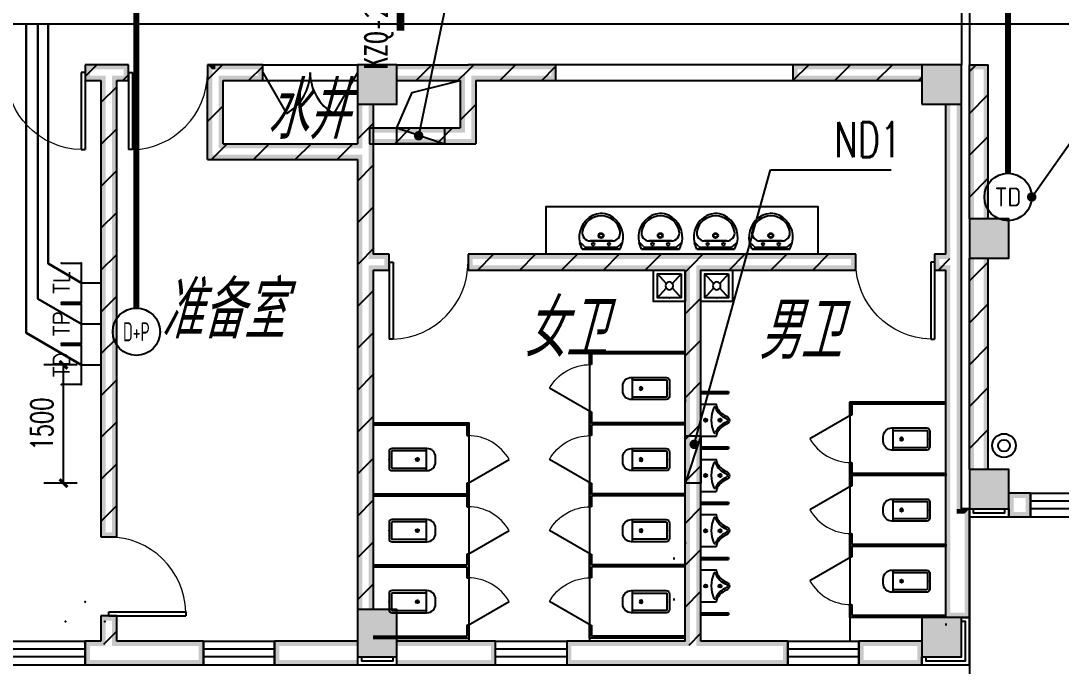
# Model space of a CAD drawing. Extents: x 1241380 to 1952554, y 1012187 to 1766051.
# Drawn here: x 1614601 to 1627778, y 1278705 to 1286877 of the extents above; entities that cross this region are included whole.
import ezdxf
from ezdxf.enums import TextEntityAlignment as Align

# ---------------------------------------------------------------- set-up
doc = ezdxf.new("R2010")
doc.units = 0
for name, color, linetype in [('1-建筑底图', 8, 'Continuous'), ('DIM-通讯', 3, 'Continuous'), ('EQUIP-插座', 3, 'Continuous'), ('EQUIP-照明', 3, 'Continuous'), ('EQUIP-通讯', 3, 'Continuous'), ('PUB_HATCH', 8, 'Continuous'), ('TEL_DIM', 3, 'Continuous'), ('WIRE-综合布线', 5, 'Continuous'), ('光纤点位', 3, 'Continuous'), ('内网桥架', 1, 'Continuous'), ('抗震支吊架', 2, 'Continuous'), ('排水', 153, 'Continuous'), ('红机电话', 3, 'Continuous'), ('蓝机电话', 3, 'Continuous')]:
    doc.layers.add(name, color=color, linetype=linetype)
doc.layers.add('内网线路', color=1, linetype='Continuous', lineweight=30)
doc.layers.get('EQUIP-插座').off()
doc.styles.add('_TCH_DIM', font='SIMPLEX', dxfattribs={"bigfont": 'GBCBIG'})
doc.styles.add('_TEL_ATTDEF', font='GBENOR', dxfattribs={"width": 0.8, "height": 3, "bigfont": 'GBCBIG'})
doc.styles.add('_TEL_DIM', font='SIMPLEX', dxfattribs={"width": 0.8, "height": 3.5, "bigfont": 'HZTXT'})
doc.styles.add('A_DIM_T3', font='SIMPLEX', dxfattribs={"width": 0.7, "bigfont": 'HZ'})
doc.styles.add('kzcad', font='', dxfattribs={"width": 0.8})
doc.styles.get("Standard").update_dxf_attribs({"font": 'gbeitc.shx', "bigfont": 'gbcbig.shx'})
doc.styles.get('kzcad').set_extended_font_data('SimSun')
doc.linetypes.add('JIEDI', pattern='A,1.25,-0.25,0.25,-0.25,0.625,["/",Standard,S=0.6,R=0,X=0,Y=-0.3],0.625,-0.25,0.25,-0.25', length=4)
doc.dimstyles.new('_TCH_ARCH&&100', dxfattribs={"dimtxt": 280, "dimasz": 100, "dimexe": 250, "dimexo": 300, "dimgap": 135, "dimtad": 1, "dimdec": 0, "dimzin": 0, "dimdsep": 46, "dimtxsty": 'A_DIM_T3', "dimblk": 'ARCHTICK', "dimcen": 0.09, "dimclrt": 7, "dimazin": 2, "dimtfac": 1, "dimtdec": 0, "dimtix": 1, "dimtmove": 2, "dimatfit": 3, "dimfxl": 100, "dimtolj": 1, "dimtzin": 0, "dimarcsym": 0})
pattern_1 = [(45, (-636285.87, -718395.4), (-265.16515, 265.16515), [])]

# ---------------------------------------------------------------- blocks, each defined once
blk = doc.blocks.new('$lvtry$00000202')
at = {"color": 0}
for p, q in [((-110, -40, 0), (-110, -470, 0)), ((100, -30, 0), (-100, -30, 0)), ((110, -470, 0), (110, -40, 0)), ((140, -470, 0), (-140, -470, 0))]:
    blk.add_line(p, q, dxfattribs=at)
at = {"color": 0, "elevation": 0}
blk.add_lwpolyline([(140, -40, 0.414214), (100, 0), (-100, 0, 0.414214), (-140, -40), (-140, -480, 0.414214), (-30, -590), (30, -590, 0.414214), (140, -480)], format="xyb", close=True, dxfattribs=at)
at = {"color": 0}
blk.add_circle((0, -359, 0), 20, dxfattribs=at)
for centre, start, end in [((-100, -40, 0), 90, 180), ((100, -40, 0), 0, 90)]:
    blk.add_arc(centre, 10, start, end, dxfattribs=at)
for p in [(0, 0, 0), (0, -359, 0)]:
    blk.add_point(p, dxfattribs=at)
blk = doc.blocks.new('$TCHSYS$APDOOR2D')
blk.add_line((0.5, 0), (0, 0.866))
at = {"lineweight": 13}
blk.add_arc((0.5, 0), 1, 120, 180, dxfattribs=at)
blk = doc.blocks.new('$lvtry$00000191')
for p, q in [((-150, -150), (-39, -269)), ((39, -269), (150, -150)), ((-150, -450), (-39, -331)), ((39, -331), (150, -450))]:
    blk.add_line(p, q)
for points in [[(200, -500), (200, -100), (-200, -100), (-200, -500)], [(150, -450), (150, -150), (-150, -150), (-150, -450)]]:
    blk.add_lwpolyline(points, close=True)
blk.add_circle((0, -300), 50)
blk.add_point((0, -150))
blk = doc.blocks.new('_E6')
for p, q in [((240, 0), (-240, 0)), ((-237, 0), (239, 0)), ((240, 0), (270, -79)), ((-213, -36), (-271, -91)), ((-240, 0), (-270, -79)), ((-179, -23), (181, -23)), ((141, -105), (-141, -105)), ((-141, -105), (141, -105)), ((217, -37), (274, -95))]:
    blk.add_line(p, q)
for centre, radius in [((-99, -65), 16.3), ((101, -65), 16.3), ((2, -172), 31.6), ((2, -172), 23)]:
    blk.add_circle(centre, radius)
for centre, radius, start, end in [((28, -152), 307, 166.1751, 244.7296), ((-141, -205), 100, 90, 190.5602), ((-179, -73), 50, 90, 133.181), ((-28, -152), 307, 297.0639, 13.8249), ((141, -205), 100, 349.4398, 90), ((181, -73), 50, 44.5607, 90), ((0, -179), 243, 190.5602, 349.4398), ((0, -201), 250, 245.8071, 296.4628), ((28, -152), 307, 266.589, 266.5936)]:
    blk.add_arc(centre, radius, start, end)
at = {"width": 0.8, "flags": 9}
for tag in ['XSIZE', 'YSIZE']:
    blk.add_attdef(tag, (0, 0), '', height=0.5, dxfattribs=at)
blk = doc.blocks.new('np')
at = {"layer": '排水'}
for radius in [150, 75]:
    blk.add_circle((345955, 781714), radius, dxfattribs=at)
blk = doc.blocks.new('nd1')
blk.add_lwpolyline([(0, 200), (600, 200), (600, 0), (0, 0)], close=True)
blk.add_lwpolyline([(0, 0), (0, 200), (600, 0)])
blk.add_solid([(0, 0), (0, 200), (600, 0), (0, 0)])
blk = doc.blocks.new('$DorLib2D$00000231')
at = {"color": 0}
for p, q in [((-0.5, 0), (-0.25, 0.433)), ((0.5, 0), (0.25, 0.433))]:
    blk.add_line(p, q, dxfattribs=at)
for centre, start, end in [((-0.5, 0), 0, 60), ((0.5, 0), 120, 180)]:
    blk.add_arc(centre, 0.5, start, end, dxfattribs=at)
blk = doc.blocks.new('$DorLib2D$00000001')
at = {"color": 0}
for p, q in [((0.45, 0.975), (0.5, 0.975)), ((0.45, 0), (0.45, 0.975)), ((0.5, 0), (0.5, 0.975)), ((0.5, 0), (0.45, 0))]:
    blk.add_line(p, q, dxfattribs=at)
at = {"color": 0, "lineweight": 13}
blk.add_arc((0.475, 0), 0.975, 91.4693, 180, dxfattribs=at)
blk = doc.blocks.new('$WINLIB2D$00000001')
at = {"color": 0}
for points in [[(-0.5, 0.5), (-0.5, -0.5)], [(-0.5, 0.5), (0.5, 0.5)], [(0.5, -0.5), (0.5, 0.5)], [(0.5, 0.1667), (-0.5, 0.1667)], [(0.5, -0.1667), (-0.5, -0.1667)], [(-0.5, -0.5), (0.5, -0.5)]]:
    blk.add_lwpolyline(points, dxfattribs=at)
blk = doc.blocks.new('_FZH')
blk.add_lwpolyline([(-0.5, -0.5), (0.5, -0.5), (0.5, 0.5), (-0.5, 0.5)], close=True)
at = {"layer": 'PUB_HATCH'}
blk.add_solid([(-0.5, -0.5), (0.5, -0.5), (-0.5, 0.5), (0.5, 0.5)], dxfattribs=at)
blk = doc.blocks.new('$lvtry$00000222')
at = {"color": 0, "elevation": 0}
blk.add_lwpolyline([(-205, -191), (-205, 0), (205, 0), (205, -191, 0.268068), (51, -323, -0.317765), (0, -360, -0.317765), (-51, -323, 0.268068)], format="xyb", close=True, dxfattribs=at)
at = {"color": 0}
for centre in [(0, -60, 0), (0, -242, 0)]:
    blk.add_circle(centre, 20, dxfattribs=at)
for centre, radius, start, end in [((5, -526, 0), 395, 66.6675, 114.1084), ((-152, -175, 0), 10, 114.1084, 248.1394), ((-243, -401, 0), 233, 19.2639, 68.1394), ((243, -401, 0), 233, 110.4941, 160.7361), ((158, -173, 0), 10, 290.4941, 66.6675), ((0, -316, 0), 24, 199.2639, 269.4998), ((0, -316, 0), 24, 270.5002, 340.7361)]:
    blk.add_arc(centre, radius, start, end, dxfattribs=at)
for p in [(0, -60, 0), (0, -242, 0)]:
    blk.add_point(p, dxfattribs=at)
blk = doc.blocks.new('1-一层建筑底图')
at = {"layer": '1-建筑底图'}
h = blk.add_hatch(dxfattribs=at)
h.set_pattern_fill('普通砖', color=8, scale=150, style=0)
h.set_pattern_definition(pattern_1)
h.paths.add_polyline_path([(44950, 83517), (44950, 83650), (44650, 83650), (44650, 83450), (44850, 83450), (44910, 83510)])
for points in [[(44950, 83650), (44650, 83650), (44710, 83590), (44950, 83590)], [(44650, 83650), (44650, 83450), (44710, 83510), (44710, 83590)], [(45200, 83650), (44950, 83650), (44950, 83590), (45140, 83590)], [(45200, 83450), (45200, 83650), (45140, 83590), (45140, 83510)], [(46300, 83650), (46200, 83650), (46260, 83590), (46300, 83590)], [(46200, 83650), (46200, 83450), (46260, 83510), (46260, 83590)], [(46900, 83650), (46300, 83650), (46300, 83590), (46840, 83590)], [(46900, 83450), (46900, 83650), (46840, 83590), (46840, 83510)], [(48600, 83650), (48100, 83650), (48160, 83590), (48540, 83590)], [(48100, 83650), (48100, 83150), (48160, 83210), (48160, 83590)], [(48600, 83150), (48600, 83650), (48540, 83590), (48540, 83210)], [(48600, 83650), (48600, 83590), (49500, 83590), (49500, 83650)], [(50614, 83650), (49500, 83650), (49500, 83590), (50554, 83590)], [(50614, 83450), (50614, 83650), (50554, 83590), (50554, 83510)], [(55250, 83590), (55250, 83650), (53614, 83650), (53674, 83590)], [(53614, 83650), (53614, 83450), (53674, 83510), (53674, 83590)], [(55750, 83650), (55250, 83650), (55310, 83590), (55690, 83590)], [(55250, 83650), (55250, 83150), (55310, 83210), (55310, 83590)], [(55750, 83150), (55750, 83650), (55690, 83590), (55690, 83210)], [(55750, 83650), (55750, 83150), (55690, 83150), (55690, 81150), (55750, 81150), (55750, 83650)], [(55750, 83650), (55750, 83650), (55750, 83650)], [(55850, 81700), (55910, 81700), (55910, 83650), (55850, 83650)], [(55850, 83650), (55850, 83590), (56090, 83590), (56090, 83650)], [(56030, 81700), (56090, 81700), (56090, 83650), (56030, 83650)], [(44650, 83450), (44850, 83450), (44910, 83510), (44710, 83510)], [(44850, 83450), (44850, 77670), (44910, 77730), (44910, 83510)], [(45050, 83450), (45200, 83450), (45140, 83510), (44990, 83510)], [(45050, 77670), (45050, 83450), (44990, 83510), (44990, 77730)], [(46200, 82450), (46200, 83450), (46260, 83510), (46260, 82510)], [(46400, 83450), (46900, 83450), (46840, 83510), (46340, 83510)], [(46400, 82650), (46400, 83450), (46340, 83510), (46340, 82590)], [(48600, 83510), (48600, 83450), (49400, 83450), (49460, 83510)], [(49400, 83450), (49400, 82850), (49460, 82790), (49460, 83510)], [(49600, 83450), (50614, 83450), (50554, 83510), (49540, 83510)], [(49600, 83450), (49600, 82650), (49540, 82710), (49540, 83510)], [(55250, 83450), (55250, 83510), (53674, 83510), (53614, 83450)], [(48100, 83150), (48600, 83150), (48540, 83210), (48160, 83210)], [(55250, 83150), (55750, 83150), (55690, 83210), (55310, 83210)], [(48160, 83150), (48100, 83150), (48100, 82650), (48160, 82590)], [(48300, 83150), (48240, 83150), (48240, 82550), (48300, 82550)], [(55610, 83150), (55550, 83150), (55550, 81250), (55610, 81190)], [(48250, 82850), (49400, 82850), (49460, 82790), (48250, 82790)], [(48250, 82850), (48250, 82650), (48310, 82650), (48310, 82850)], [(46400, 82650), (48100, 82650), (48160, 82590), (46340, 82590)], [(48250, 82650), (49600, 82650), (49540, 82710), (48250, 82710)], [(46200, 82450), (48100, 82450), (48160, 82510), (46260, 82510)], [(48100, 82450), (48100, 81150), (48160, 81150), (48160, 82510)], [(48300, 82550), (48300, 81250), (48240, 81190), (48240, 82550)], [(56350, 81700), (55850, 81700), (55910, 81640), (56290, 81640)], [(55850, 81700), (55850, 81200), (55910, 81260), (55910, 81640)], [(56350, 81200), (56350, 81700), (56290, 81640), (56290, 81260)], [(48500, 81250), (48300, 81250), (48240, 81190), (48440, 81190)], [(48500, 81050), (48500, 81250), (48440, 81190), (48440, 81110)], [(52350, 81250), (49500, 81250), (49560, 81190), (52350, 81190)], [(49500, 81250), (49500, 81050), (49560, 81110), (49560, 81190)], [(54410, 81250), (52350, 81250), (52350, 81190), (54350, 81190)], [(54410, 81050), (54410, 81250), (54350, 81190), (54350, 81110)], [(55550, 81250), (55410, 81250), (55470, 81190), (55610, 81190)], [(55410, 81250), (55410, 81050), (55470, 81110), (55470, 81190)], [(55850, 81200), (56350, 81200), (56290, 81260), (55910, 81260)], [(55910, 81200), (55850, 81200), (55850, 78526), (55910, 78526)], [(56090, 81200), (56030, 81200), (56030, 78526), (56090, 78526)], [(48100, 76750), (48160, 76750), (48160, 81150), (48100, 81150)], [(48300, 81050), (48500, 81050), (48440, 81110), (48240, 81110)], [(48240, 76750), (48300, 76750), (48300, 81050), (48240, 81110)], [(49500, 81050), (52250, 81050), (52310, 81110), (49560, 81110)], [(52250, 76350), (52250, 81050), (52310, 81110), (52310, 76290)], [(52450, 76350), (52450, 81050), (52390, 81110), (52390, 76290)], [(52450, 81050), (54410, 81050), (54350, 81110), (52390, 81110)], [(55410, 81050), (55550, 81050), (55610, 81110), (55470, 81110)], [(55550, 78025), (55550, 81050), (55610, 81110), (55610, 78025)], [(55750, 78025), (55750, 81150), (55690, 81150), (55690, 78025)], [(56350, 78525), (55850, 78525), (55910, 78465), (56290, 78465)], [(55850, 78525), (55850, 78025), (55910, 78085), (55910, 78465)], [(56350, 78025), (56350, 78525), (56290, 78465), (56290, 78085)], [(56625, 78225), (56350, 78225), (56410, 78165), (56565, 78165)], [(56350, 78225), (56350, 77925), (56410, 77985), (56410, 78165)], [(56625, 77925), (56625, 78225), (56565, 78165), (56565, 77985)], [(55550, 76650), (55610, 76650), (55610, 78025), (55550, 78025)], [(55850, 78025), (55690, 78025), (55690, 77965), (55790, 77965)], [(55850, 76650), (55850, 78025), (55790, 77965), (55790, 76650)], [(55850, 78025), (56350, 78025), (56290, 78085), (55910, 78085)], [(56350, 77925), (56625, 77925), (56565, 77985), (56410, 77985)], [(44850, 77670), (45050, 77670), (44990, 77730), (44910, 77730)], [(48600, 76750), (48100, 76750), (48160, 76690), (48540, 76690)], [(48100, 76750), (48100, 76150), (48160, 76210), (48160, 76690)], [(48600, 76150), (48600, 76750), (48540, 76690), (48540, 76210)], [(55550, 76650), (55850, 76650), (55850, 76710), (55550, 76710)], [(45050, 76670), (44850, 76670), (44910, 76610), (44990, 76610)], [(44850, 76670), (44850, 76350), (44910, 76290), (44910, 76610)], [(45050, 76350), (45050, 76670), (44990, 76610), (44990, 76290)], [(55750, 76650), (55250, 76650), (55310, 76590), (55690, 76590)], [(55250, 76650), (55250, 76150), (55310, 76210), (55310, 76590)], [(55750, 76150), (55750, 76650), (55690, 76590), (55690, 76210)], [(44850, 76350), (44650, 76350), (44710, 76290), (44910, 76290)], [(44650, 76350), (44650, 76050), (44710, 76110), (44710, 76290)], [(46150, 76350), (45050, 76350), (44990, 76290), (46090, 76290)], [(46150, 76050), (46150, 76350), (46090, 76290), (46090, 76110)], [(48100, 76350), (47050, 76350), (47110, 76290), (48100, 76290)], [(47050, 76350), (47050, 76050), (47110, 76110), (47110, 76290)], [(48600, 76350), (48600, 76290), (49790, 76290), (49850, 76350)], [(49850, 76050), (49850, 76350), (49790, 76290), (49790, 76110)], [(52250, 76350), (50750, 76350), (50810, 76290), (52310, 76290)], [(50750, 76350), (50750, 76050), (50810, 76110), (50810, 76290)], [(53550, 76350), (52450, 76350), (52390, 76290), (53490, 76290)], [(53550, 76050), (53550, 76350), (53490, 76290), (53490, 76110)], [(55250, 76350), (54450, 76350), (54510, 76290), (55190, 76290)], [(54450, 76350), (54450, 76050), (54510, 76110), (54510, 76290)], [(55250, 76050), (55250, 76350), (55190, 76290), (55190, 76110)], [(48100, 76150), (48600, 76150), (48540, 76210), (48160, 76210)], [(55250, 76150), (55750, 76150), (55690, 76210), (55310, 76210)], [(44650, 76050), (44950, 76050), (44950, 76110), (44710, 76110)], [(44950, 76050), (46150, 76050), (46090, 76110), (44950, 76110)], [(47050, 76050), (48100, 76050), (48100, 76110), (47110, 76110)], [(48600, 76050), (49850, 76050), (49790, 76110), (48600, 76110)], [(50750, 76050), (52350, 76050), (52350, 76110), (50810, 76110)], [(52350, 76050), (53550, 76050), (53490, 76110), (52350, 76110)], [(54450, 76050), (55250, 76050), (55190, 76110), (54510, 76110)]]:
    blk.add_hatch(color=8, dxfattribs=at).paths.add_polyline_path(points)
h = blk.add_hatch(dxfattribs=at)
h.set_pattern_fill('普通砖', color=8, scale=150, style=0)
h.set_pattern_definition(pattern_1)
h.paths.add_polyline_path([(44990, 83510), (45050, 83450), (45200, 83450), (45200, 83650), (44950, 83650), (44950, 83517)])
h = blk.add_hatch(dxfattribs=at)
h.set_pattern_fill('普通砖', color=8, scale=150, style=0)
h.set_pattern_definition(pattern_1)
h.paths.add_polyline_path([(46300, 83517), (46300, 83650), (46200, 83650), (46200, 83450), (46260, 83510)])
h = blk.add_hatch(dxfattribs=at)
h.set_pattern_fill('普通砖', color=8, scale=150, style=0)
h.set_pattern_definition(pattern_1)
h.paths.add_polyline_path([(46340, 83510), (46400, 83450), (46900, 83450), (46900, 83650), (46300, 83650), (46300, 83517)])
h = blk.add_hatch(dxfattribs=at)
h.set_pattern_fill('普通砖', color=8, scale=150, style=0)
h.set_pattern_definition(pattern_1)
h.paths.add_polyline_path([(48600, 83650), (48600, 83450), (49400, 83450), (49460, 83510), (49500, 83517), (49500, 83650)])
h = blk.add_hatch(dxfattribs=at)
h.set_pattern_fill('普通砖', color=8, scale=150, style=0)
h.set_pattern_definition(pattern_1)
h.paths.add_polyline_path([(49540, 83510), (49600, 83450), (50614, 83450), (50614, 83650), (49500, 83650), (49500, 83517)])
h = blk.add_hatch(dxfattribs=at)
h.set_pattern_fill('普通砖', color=8, scale=150, style=0)
h.set_pattern_definition(pattern_1)
h.paths.add_polyline_path([(55250, 83450), (55250, 83650), (53614, 83650), (53614, 83450)])
h = blk.add_hatch(dxfattribs=at)
h.set_pattern_fill('普通砖', color=8, scale=150, style=0)
h.set_pattern_definition(pattern_1)
h.paths.add_polyline_path([(55750, 83650), (55750, 83650), (55750, 83650)])
h = blk.add_hatch(dxfattribs=at)
h.set_pattern_fill('普通砖', color=8, scale=150, style=0)
h.set_pattern_definition(pattern_1)
h.paths.add_polyline_path([(55850, 81700), (56090, 81700), (56090, 83650), (55850, 83650)])
h = blk.add_hatch(dxfattribs=at)
h.set_pattern_fill('普通砖', color=8, scale=150, style=0)
h.set_pattern_definition(pattern_1)
h.paths.add_polyline_path([(44910, 83510), (44850, 83450), (44850, 77670), (45050, 77670), (45050, 83450), (44990, 83510), (44950, 83517)])
h = blk.add_hatch(dxfattribs=at)
h.set_pattern_fill('普通砖', color=8, scale=150, style=0)
h.set_pattern_definition(pattern_1)
h.paths.add_polyline_path([(46200, 82450), (46400, 82650), (46400, 83450), (46340, 83510), (46300, 83517), (46260, 83510), (46200, 83450)])
h = blk.add_hatch(dxfattribs=at)
h.set_pattern_fill('普通砖', color=8, scale=150, style=0)
h.set_pattern_definition(pattern_1)
h.paths.add_polyline_path([(49500, 83517), (49460, 83510), (49400, 83450), (49400, 82850), (49600, 82650), (49600, 83450), (49540, 83510)])
h = blk.add_hatch(dxfattribs=at)
h.set_pattern_fill('普通砖', color=8, scale=150, style=0)
h.set_pattern_definition(pattern_1)
h.paths.add_polyline_path([(48300, 83150), (48100, 83150), (48100, 82650), (48160, 82590), (48167, 82550), (48300, 82550)])
h = blk.add_hatch(dxfattribs=at)
h.set_pattern_fill('普通砖', color=8, scale=150, style=0)
h.set_pattern_definition(pattern_1)
h.paths.add_polyline_path([(48250, 82850), (48250, 82650), (49600, 82650), (49400, 82850)])
h = blk.add_hatch(dxfattribs=at)
h.set_pattern_fill('普通砖', color=8, scale=150, style=0)
h.set_pattern_definition(pattern_1)
h.paths.add_polyline_path([(46400, 82650), (46200, 82450), (48100, 82450), (48160, 82510), (48167, 82550), (48160, 82590), (48100, 82650)])
h = blk.add_hatch(dxfattribs=at)
h.set_pattern_fill('普通砖', color=8, scale=150, style=0)
h.set_pattern_definition(pattern_1)
h.paths.add_polyline_path([(48167, 82550), (48160, 82510), (48100, 82450), (48100, 81150), (48233, 81150), (48240, 81190), (48300, 81250), (48300, 82550)])
h = blk.add_hatch(dxfattribs=at)
h.set_pattern_fill('普通砖', color=8, scale=150, style=0)
h.set_pattern_definition(pattern_1)
h.paths.add_polyline_path([(48240, 81110), (48300, 81050), (48500, 81050), (48500, 81250), (48300, 81250), (48240, 81190), (48233, 81150)])
h = blk.add_hatch(dxfattribs=at)
h.set_pattern_fill('普通砖', color=8, scale=150, style=0)
h.set_pattern_definition(pattern_1)
h.paths.add_polyline_path([(52350, 81117), (52350, 81250), (49500, 81250), (49500, 81050), (52250, 81050), (52310, 81110)])
h = blk.add_hatch(dxfattribs=at)
h.set_pattern_fill('普通砖', color=8, scale=150, style=0)
h.set_pattern_definition(pattern_1)
h.paths.add_polyline_path([(52390, 81110), (52450, 81050), (54410, 81050), (54410, 81250), (52350, 81250), (52350, 81117)])
h = blk.add_hatch(dxfattribs=at)
h.set_pattern_fill('普通砖', color=8, scale=150, style=0)
h.set_pattern_definition(pattern_1)
h.paths.add_polyline_path([(55610, 81190), (55550, 81250), (55410, 81250), (55410, 81050), (55550, 81050), (55610, 81110), (55617, 81150)])
h = blk.add_hatch(dxfattribs=at)
h.set_pattern_fill('普通砖', color=8, scale=150, style=0)
h.set_pattern_definition(pattern_1)
h.paths.add_polyline_path([(56090, 81200), (55850, 81200), (55850, 78526), (56090, 78526)])
h = blk.add_hatch(dxfattribs=at)
h.set_pattern_fill('普通砖', color=8, scale=150, style=0)
h.set_pattern_definition(pattern_1)
h.paths.add_polyline_path([(48100, 76750), (48300, 76750), (48300, 81050), (48240, 81110), (48233, 81150), (48100, 81150)])
h = blk.add_hatch(dxfattribs=at)
h.set_pattern_fill('普通砖', color=8, scale=150, style=0)
h.set_pattern_definition(pattern_1)
h.paths.add_polyline_path([(52350, 76250), (52450, 76350), (52450, 81050), (52390, 81110), (52350, 81117), (52310, 81110), (52250, 81050), (52250, 76350)])
h = blk.add_hatch(dxfattribs=at)
h.set_pattern_fill('普通砖', color=8, scale=150, style=0)
h.set_pattern_definition(pattern_1)
h.paths.add_polyline_path([(44950, 76250), (45050, 76350), (45050, 76670), (44850, 76670), (44850, 76350)])
at = {"layer": '1-建筑底图', "color": 8}
for p, q in [((55750, 88050), (55751, 83650)), ((55850, 88050), (55850, 83650)), ((48875, 82750), (49243, 84522)), ((44950, 83650), (44650, 83650)), ((44650, 83650), (44650, 83450)), ((45200, 83650), (44950, 83650)), ((45200, 83450), (45200, 83650)), ((46300, 83650), (46200, 83650)), ((46200, 83650), (46200, 83450)), ((46900, 83650), (46300, 83650)), ((46900, 83450), (46900, 83650)), ((46900, 83650), (48100, 83650)), ((48600, 83650), (49500, 83650)), ((50614, 83650), (49500, 83650)), ((50614, 83450), (50614, 83650)), ((53614, 83650), (50614, 83650)), ((55250, 83650), (53614, 83650)), ((53614, 83650), (53614, 83450)), ((55750, 83650), (55750, 83650)), ((55750, 81150), (55750, 83650)), ((55850, 81700), (55850, 83650)), ((55850, 83650), (56090, 83650)), ((56090, 81700), (56090, 83650)), ((44650, 83450), (44850, 83450)), ((44850, 83450), (44850, 77670)), ((45050, 83450), (45200, 83450)), ((45050, 77670), (45050, 83450)), ((46200, 82450), (46200, 83450)), ((46400, 83450), (46900, 83450)), ((46400, 82650), (46400, 83450)), ((46900, 83450), (48100, 83450)), ((48600, 83450), (49400, 83450)), ((49400, 83450), (49400, 82850)), ((49600, 83450), (50614, 83450)), ((49600, 83450), (49600, 82650)), ((50614, 83450), (53614, 83450)), ((53614, 83450), (55250, 83450)), ((48100, 83150), (48100, 82650)), ((48300, 83150), (48300, 82550)), ((55550, 81250), (55550, 83150)), ((48250, 82850), (49400, 82850)), ((48250, 82850), (48250, 82650)), ((46400, 82650), (48100, 82650)), ((48250, 82650), (49600, 82650)), ((48300, 82550), (48300, 81250)), ((46200, 82450), (48100, 82450)), ((48100, 82450), (48100, 81150)), ((52365, 78843), (53333, 82320)), ((53333, 82320), (54860, 82320)), ((48500, 81250), (48300, 81250)), ((48500, 81050), (48500, 81250)), ((52350, 81250), (49500, 81250)), ((49500, 81250), (49500, 81050)), ((54410, 81250), (52350, 81250)), ((54410, 81050), (54410, 81250)), ((55550, 81250), (55410, 81250)), ((55410, 81250), (55410, 81050)), ((55850, 78526), (55850, 81200)), ((56090, 78526), (56090, 81200)), ((48100, 81150), (48100, 76750)), ((48300, 81050), (48500, 81050)), ((48300, 81050), (48300, 76750)), ((49500, 81050), (52250, 81050)), ((52250, 76350), (52250, 81050)), ((52450, 76350), (52450, 81050)), ((52450, 81050), (54410, 81050)), ((55410, 81050), (55550, 81050)), ((55550, 78025), (55550, 81050)), ((55750, 78025), (55750, 81150)), ((51037, 79853), (51037, 80015)), ((52250, 80015), (51037, 80015)), ((51062, 79990), (51062, 79853)), ((52250, 79990), (51062, 79990)), ((51062, 79853), (51037, 79853)), ((52450, 79510), (52800, 79510)), ((52450, 79510), (52450, 79485)), ((52450, 79485), (52800, 79485)), ((52800, 79510), (52800, 79485)), ((52250, 79410), (52250, 79385)), ((55550, 79375), (54337, 79375)), ((54337, 79213), (54337, 79375)), ((55550, 79350), (54337, 79350)), ((54362, 79350), (54362, 79213)), ((51037, 79103), (51037, 79253)), ((51062, 79253), (51037, 79253)), ((51062, 79253), (51062, 79115)), ((54362, 79213), (54337, 79213)), ((48300, 79115), (49487, 79115)), ((48300, 79115), (48300, 79090)), ((48300, 79115), (49512, 79115)), ((48300, 79115), (48300, 79090)), ((48300, 79090), (49512, 79090)), ((48300, 79090), (49487, 79090)), ((49487, 79090), (49487, 78953)), ((49512, 78953), (49512, 79115)), ((51037, 78953), (51037, 79115)), ((52250, 79115), (51037, 79115)), ((52250, 79115), (51037, 79115)), ((51062, 79090), (51062, 78953)), ((52250, 79090), (51062, 79090)), ((52250, 79090), (51062, 79090)), ((49487, 78953), (49512, 78953)), ((51062, 78953), (51037, 78953)), ((52450, 78810), (52800, 78810)), ((52450, 78810), (52450, 78785)), ((52800, 78810), (52800, 78785)), ((52450, 78785), (52800, 78785)), ((54337, 78450), (54337, 78613)), ((54337, 78613), (54362, 78613)), ((54362, 78613), (54362, 78475)), ((52250, 78510), (52250, 78485)), ((55550, 78475), (54337, 78475)), ((54337, 78313), (54337, 78475)), ((55550, 78450), (54337, 78450)), ((55550, 78450), (54337, 78450)), ((55550, 78475), (54362, 78475)), ((55550, 78475), (54362, 78475)), ((55550, 78475), (54362, 78475)), ((55550, 78450), (54362, 78450)), ((54362, 78450), (54362, 78313)), ((55550, 78450), (54362, 78450)), ((55550, 78475), (55550, 78450)), ((55550, 78475), (55550, 78450)), ((49512, 78353), (49487, 78353)), ((49487, 78353), (49487, 78215)), ((49512, 78203), (49512, 78353)), ((51037, 78203), (51037, 78353)), ((51062, 78353), (51037, 78353)), ((51062, 78353), (51062, 78215)), ((54362, 78313), (54337, 78313)), ((48300, 78215), (49487, 78215)), ((48300, 78215), (48300, 78190)), ((48300, 78215), (49512, 78215)), ((48300, 78215), (48300, 78190)), ((48300, 78190), (49512, 78190)), ((48300, 78190), (49487, 78190)), ((49487, 78190), (49487, 78053)), ((49512, 78053), (49512, 78215)), ((51037, 78053), (51037, 78215)), ((52250, 78215), (51037, 78215)), ((51062, 78190), (51062, 78053)), ((52250, 78190), (51062, 78190)), ((56625, 78225), (56350, 78225)), ((56625, 77925), (56625, 78225)), ((49487, 78053), (49512, 78053)), ((51062, 78053), (51037, 78053)), ((52450, 78110), (52800, 78110)), ((52450, 78110), (52450, 78085)), ((52450, 78085), (52800, 78085)), ((52800, 78110), (52800, 78085)), ((55550, 76650), (55550, 78025)), ((55850, 78025), (55750, 78025)), ((55850, 78050), (55850, 73500)), ((55850, 76650), (55850, 78025)), ((56350, 78025), (56350, 77925)), ((56350, 77925), (56625, 77925)), ((44850, 77670), (45050, 77670)), ((54337, 77550), (54337, 77713)), ((54337, 77713), (54362, 77713)), ((54362, 77713), (54362, 77575)), ((52250, 77610), (52250, 77585)), ((54337, 77413), (54337, 77562)), ((55550, 77550), (54337, 77550)), ((55550, 77575), (54362, 77575)), ((55550, 77575), (54362, 77575)), ((55550, 77550), (54362, 77550)), ((54362, 77550), (54362, 77413)), ((55550, 77575), (55550, 77550)), ((55550, 77575), (55550, 77550)), ((49512, 77453), (49487, 77453)), ((49487, 77453), (49487, 77315)), ((49512, 77303), (49512, 77453)), ((51037, 77303), (51037, 77453)), ((51037, 77453), (51062, 77453)), ((51062, 77453), (51062, 77315)), ((52105, 77410), (52105, 77385)), ((52105, 77410), (52105, 77385)), ((52450, 77410), (52800, 77410)), ((52450, 77410), (52450, 77385)), ((52450, 77385), (52800, 77385)), ((52800, 77410), (52800, 77385)), ((54362, 77413), (54337, 77413)), ((48300, 77315), (49487, 77315)), ((48300, 77290), (49487, 77290)), ((49487, 77290), (49487, 77153)), ((49512, 77153), (49512, 77302)), ((51037, 77153), (51037, 77302)), ((52250, 77315), (51062, 77315)), ((52250, 77290), (51062, 77290)), ((51062, 77290), (51062, 77153)), ((49487, 77153), (49512, 77153)), ((51062, 77153), (51037, 77153)), ((52105, 76890), (52105, 76865)), ((52105, 76890), (52105, 76865)), ((52450, 76710), (52800, 76710)), ((52450, 76710), (52450, 76685)), ((52800, 76710), (52800, 76685)), ((54337, 76650), (54337, 76813)), ((54337, 76813), (54362, 76813)), ((54362, 76813), (54362, 76675)), ((45050, 76670), (44850, 76670)), ((44850, 76670), (44850, 76350)), ((45050, 76350), (45050, 76670)), ((52450, 76685), (52800, 76685)), ((55550, 76650), (54337, 76650)), ((55550, 76675), (54362, 76675)), ((55550, 76575), (55550, 76550)), ((55750, 76650), (55850, 76650)), ((49512, 76553), (49487, 76553)), ((49487, 76553), (49487, 76415)), ((49512, 76390), (49512, 76553)), ((51037, 76390), (51037, 76553)), ((51037, 76553), (51062, 76553)), ((51062, 76553), (51062, 76415)), ((44850, 76350), (44650, 76350)), ((44650, 76350), (44650, 76050)), ((46150, 76350), (45050, 76350)), ((46150, 76050), (46150, 76350)), ((48100, 76350), (47050, 76350)), ((47050, 76350), (47050, 76050)), ((48300, 76415), (49487, 76415)), ((48300, 76390), (49512, 76390)), ((49850, 76350), (48600, 76350)), ((49850, 76050), (49850, 76350)), ((52250, 76350), (50750, 76350)), ((50750, 76350), (50750, 76050)), ((52250, 76390), (51037, 76390)), ((52250, 76415), (51062, 76415)), ((53550, 76350), (52450, 76350)), ((53550, 76050), (53550, 76350)), ((55250, 76350), (54450, 76350)), ((54450, 76350), (54450, 76050)), ((44650, 76050), (44950, 76050)), ((44950, 76050), (46150, 76050)), ((47050, 76050), (48100, 76050)), ((48600, 76050), (49850, 76050)), ((50750, 76050), (52350, 76050)), ((52350, 76050), (53550, 76050)), ((54450, 76050), (55250, 76050)), ((55250, 76050), (55250, 76150))]:
    blk.add_line(p, q, dxfattribs=at)
for points in [[(48600, 82850), (48791, 83300), (49400, 83450)], [(53935, 81250), (53935, 81850), (50485, 81850), (50485, 81250)], [(52250, 80015), (51037, 80015), (51037, 76350)], [(55550, 79375), (54337, 79375), (54337, 76350)], [(48300, 79115), (49512, 79115), (49512, 76350)], [(55850, 78025), (55850, 77925), (56350, 77925), (56350, 78025)], [(55900, 78025), (55900, 77975), (56300, 77975), (56300, 78025)], [(55250, 76150), (55250, 76050), (55850, 76050), (55850, 76650), (55750, 76650)], [(55300, 76150), (55300, 76100), (55800, 76100), (55800, 76600), (55750, 76600)], [(48100, 76150), (48100, 76050), (48600, 76050), (48600, 76150)], [(48150, 76150), (48150, 76100), (48550, 76100), (48550, 76150)]]:
    blk.add_lwpolyline(points, dxfattribs=at)
at = {"layer": '1-建筑底图', "color": 8, "const_width": 60}
for points in [[(48869, 82721, 1), (48881, 82779, 1)], [(52357, 78814, 1), (52373, 78872, 1)]]:
    blk.add_lwpolyline(points, format="xyb", close=True, dxfattribs=at)
at = {"layer": '1-建筑底图', "color": 8}
for name, p, xscale, yscale, zscale in [('$DorLib2D$00000001', (44150, 83550), 1000, -1000, 1000), ('$DorLib2D$00000001', (45700, 83550), -1000, -1000, -1000), ('$DorLib2D$00000231', (47500, 83550), -1200, -1200, 200)]:
    blk.add_blockref(name, p, dxfattribs=dict(at, xscale=xscale, yscale=yscale, zscale=zscale))
for name, p, xscale, yscale, zscale, rotation in [('_FZH', (48350, 83400), 499.99999902735, 500.0000001064036, 500.0000001064036, 359.9999999789492), ('_FZH', (55500, 83400), 499.9999994863756, 499.9999994863756, 499.9999994863756, 359.9999999729194), ('_FZH', (56100, 81450), 499.9999997596024, 499.9999997596024, 499.9999997596024, 359.9999999820974), ('$DorLib2D$00000001', (49000, 81150), 1000, 1000, 1000, 180), ('$DorLib2D$00000001', (54910, 81150), -1000, 1000, -1000, 180), ('$TCHSYS$APDOOR2D', (51050, 79553), 600, -600, 25, 269.9999996005319), ('$TCHSYS$APDOOR2D', (54350, 78913), -600, -600, 25, 270.0000005866021), ('$TCHSYS$APDOOR2D', (49500, 78653), -600, -600, 25, 90.00000039946814), ('$TCHSYS$APDOOR2D', (51050, 78653), 600, -600, 25, 269.9999996005319), ('_FZH', (56100, 78275), 499.9999997596024, 499.9999997596024, 499.9999997596024, 359.9999999820974), ('$TCHSYS$APDOOR2D', (54350, 78013), -600, -600, 25, 270.0000005866021), ('$WINLIB2D$00000001', (59625, 78075), -6000, -300, -6000, 180), ('$TCHSYS$APDOOR2D', (49500, 77753), -600, -600, 25, 90.00000039946814), ('$TCHSYS$APDOOR2D', (51050, 77753), 600, -600, 25, 269.9999996005319), ('$DorLib2D$00000001', (44950, 77170), -1000, -1000, -1000, 90), ('$TCHSYS$APDOOR2D', (54350, 77113), -600, -600, 25, 270.0000005866021), ('$TCHSYS$APDOOR2D', (49500, 76853), -600, -600, 25, 90.00000058660213), ('$TCHSYS$APDOOR2D', (51050, 76853), 600, -600, 25, 269.9999994133979), ('_FZH', (48350, 76450), 500.0008397699567, 599.999999848078, 599.999999848078, 359.9999999925562), ('_FZH', (55500, 76400), 499.9999997440027, 499.9999997440027, 499.9999997440027, 359.9999999764145), ('$WINLIB2D$00000001', (43350, 76200), -2600, -300, -2600, 180), ('$WINLIB2D$00000001', (46600, 76200), -900, -300, -900, 180), ('$WINLIB2D$00000001', (50300, 76200), -900, 300, -900, 180.0000000001779), ('$WINLIB2D$00000001', (54000, 76200), -900, -300, -900, 180.0000000001772)]:
    blk.add_blockref(name, p, dxfattribs=dict(at, xscale=xscale, yscale=yscale, zscale=zscale, rotation=rotation))
for name, p in [('nd1', (48600, 82650)), ('np', (-289666, -702887))]:
    blk.add_blockref(name, p, dxfattribs=at)
for name, p, rotation in [('_E6', (51187, 81314), 180), ('_E6', (51937, 81314), 180), ('_E6', (52637, 81314), 180), ('_E6', (53337, 81314), 180), ('$lvtry$00000222', (52450, 79148), 90), ('nd1', (52250, 78950), 270), ('$lvtry$00000202', (48500, 78650), 89.9999994133869), ('$lvtry$00000222', (52450, 78448), 90), ('$lvtry$00000202', (48500, 77750), 89.9999994133869), ('$lvtry$00000222', (52450, 77748), 90), ('$lvtry$00000222', (52450, 77048), 90), ('$lvtry$00000202', (48500, 76850), 89.9999994133869)]:
    blk.add_blockref(name, p, dxfattribs=dict(at, rotation=rotation))
at = {"layer": '1-建筑底图', "color": 8, "yscale": -1}
for p in [(52050, 80550), (52650, 80550)]:
    blk.add_blockref('$lvtry$00000191', p, dxfattribs=at)
at = {"layer": '1-建筑底图', "color": 8, "xscale": -1, "rotation": 270.0000005866131}
for p in [(52050, 79550), (55350, 78910), (52050, 78650), (55350, 78010), (52050, 77750), (55350, 77110), (52050, 76850)]:
    blk.add_blockref('$lvtry$00000202', p, dxfattribs=at)
at = {"layer": '1-建筑底图', "color": 8}
for s, p in [('水井', (46944, 82712)), ('准备室', (45607, 80184)), ('女卫', (50208, 79949)), ('男卫', (53179, 79924))]:
    blk.add_text(s, height=723.4, dxfattribs=at).set_placement(p)
at = {"layer": '1-建筑底图', "color": 8, "style": '_TCH_DIM', "width": 0.705882}
blk.add_text('ND1', height=446.2, dxfattribs=at).set_placement((54140, 82478))
blk = doc.blocks.new('$equip_U$00000080(win7-PC-wzy)')
blk.add_circle((0, 0.5), 0.5)
for p in [(0, 0.999), (-0.5, 0.5), (0.5, 0.5)]:
    blk.add_point(p)
at = {"color": 7, "style": '_TEL_DIM', "width": 0.7}
blk.add_attdef('$TEXT$', text='', height=0.4, dxfattribs=at).set_placement((0, 0.5), align=Align.MIDDLE_CENTER)
at = {"color": 7, "style": '_TEL_DIM', "flags": 1}
for tag in ['A', 'REMARK']:
    blk.add_attdef(tag, text='', height=0.00002, dxfattribs=at).set_placement((0, 0), align=Align.MIDDLE_CENTER)
blk = doc.blocks.new('$equip_U$00000076(win7-PC-wzy)')
blk.add_circle((0, 0.5), 0.5)
for p in [(0, 0.999), (-0.5, 0.5), (0.5, 0.5)]:
    blk.add_point(p)
at = {"color": 7, "style": '_TEL_DIM'}
blk.add_attdef('$TEXT$', text='', height=0.4, dxfattribs=at).set_placement((0, 0.5), align=Align.MIDDLE_CENTER)
at = {"color": 7, "style": '_TEL_DIM', "flags": 1}
for tag in ['A', 'REMARK']:
    blk.add_attdef(tag, text='', height=0.00002, dxfattribs=at).set_placement((0, 0), align=Align.MIDDLE_CENTER)
blk = doc.blocks.new('$equip$00001239')
for p, q in [((-0.5, 1.05), (-0.5, 1)), ((0.5, 1), (-0.5, 1)), ((0.5, 1.05), (0.5, 1)), ((0.5, 0.5), (-0.5, 0.5)), ((0, 0.5), (0, 0))]:
    blk.add_line(p, q)
blk.add_arc((0, 1), 0.5, 180, 0)
for points in [[(0, 0.75), (-0.433, 0.75), (0, 1), (-0.5, 1)], [(0, 0.567), (-0.25, 0.567), (0, 0.75), (-0.433, 0.75)], [(0, 0.5), (0, 0.5), (0, 0.567), (-0.25, 0.567)]]:
    blk.add_solid(points)
at = {"layer": 'EQUIP-照明'}
for p in [(0, 1), (-0.5, 0.5), (0.5, 0.5), (0, 0)]:
    blk.add_point(p, dxfattribs=at)
at = {"layer": 'EQUIP-照明', "flags": 9}
blk.add_attdef('A', (0, 0), '', height=0.00002, dxfattribs=at)
blk = doc.blocks.new('$equip$00001867')
for p, q in [((-0.5, 0.499), (-0.5, 0.999)), ((0.5, 0.999), (0.5, 0.499)), ((0.5, 0.499), (-0.5, 0.499)), ((0, 0.5), (0, 0))]:
    blk.add_line(p, q)
for p in [(-0.5, 0.999), (0.5, 0.999), (-0.5, 0.499), (0.5, 0.499), (0, 0)]:
    blk.add_point(p)
at = {"color": 7, "style": '_TEL_DIM'}
blk.add_attdef('$TEXT$', text='', height=0.4, dxfattribs=at).set_placement((0, 0.999), align=Align.MIDDLE_CENTER)
at = {"color": 7, "style": '_TEL_DIM', "flags": 1}
blk.add_attdef('A', text='', height=0.00002, dxfattribs=at).set_placement((0, 0), align=Align.MIDDLE_CENTER)
blk = doc.blocks.new('$equip$00002670')
for p, q in [((-0.5, 0.499), (-0.5, 0.999)), ((0.5, 0.999), (0.5, 0.499)), ((0.5, 0.499), (-0.5, 0.499)), ((0, 0.5), (0, 0))]:
    blk.add_line(p, q)
for p in [(-0.5, 0.999), (0.5, 0.999), (-0.5, 0.499), (0.5, 0.499), (0, 0)]:
    blk.add_point(p)
at = {"color": 7, "style": '_TEL_DIM'}
blk.add_attdef('$TEXT$', text='', height=0.4, dxfattribs=at).set_placement((0, 0.999), align=Align.MIDDLE_CENTER)
at = {"color": 7, "style": '_TEL_DIM', "flags": 1}
blk.add_attdef('A', text='', height=0.000025, dxfattribs=at).set_placement((0, 0), align=Align.MIDDLE_CENTER)
blk = doc.blocks.new('_ArchTick')
at = {"color": 0, "linetype": 'ByBlock', "const_width": 0.4}
blk.add_lwpolyline([(-0.5, -0.5), (0.5, 0.5)], dxfattribs=at)
blk = doc.blocks.new('*D201')
at = {"layer": 'Defpoints', "color": 0, "transparency": 16777216}
for p in [(51007, 305067), (51481, 305067), (51481, 303567)]:
    blk.add_point(p, dxfattribs=at)
at = {"layer": 'TEL_DIM', "color": 0, "lineweight": -2, "transparency": 16777216}
for p, q in [((51181, 305067), (50757, 305067)), ((51007, 303567), (51007, 305067)), ((51181, 303567), (50757, 303567))]:
    blk.add_line(p, q, dxfattribs=at)
at = {"layer": 'TEL_DIM', "color": 0, "lineweight": -2, "transparency": 16777216, "xscale": 100, "yscale": 100, "zscale": 100}
for p, rotation in [((51007, 305067), 90), ((51007, 303567), 270)]:
    blk.add_blockref('_ArchTick', p, dxfattribs=dict(at, rotation=rotation))
at = {"layer": 'TEL_DIM', "color": 7, "transparency": 16777216, "insert": (50732, 304317), "char_height": 280, "attachment_point": 5, "rotation": 90, "style": 'A_DIM_T3'}
blk.add_mtext('\\A1;1500', dxfattribs=at)
blk = doc.blocks.new('A$C4A9128F6')
at = {"layer": '内网桥架'}
blk.add_line((-2594, -31.3), (-53615, -31.3), dxfattribs=at)
at = {"layer": '内网线路'}
for points in [[(-22299.3, -4346.7), (-22995.9, -3942.3), (-22995.9, -31.3)], [(-22299.3, -3826.7), (-22848.2, -3512.4), (-22848.2, -31.3)], [(-22299.3, -3308.4), (-22717.2, -3065.3), (-22717.2, -31.3)]]:
    blk.add_lwpolyline(points, dxfattribs=at)
at = {"layer": 'EQUIP-插座', "xscale": 500, "yscale": 500, "zscale": 500}
blk.add_blockref('$equip$00001239', (-22249.8, -7846.7), dxfattribs=at)
at = {"layer": '光纤点位', "xscale": 500, "yscale": 500, "zscale": 500, "rotation": 90}
blk.add_blockref('$equip$00002670', (-22049.8, -4346.7), dxfattribs=at).add_auto_attribs({'$TEXT$': 'TD'})
at = {"layer": '红机电话', "xscale": 500, "yscale": 500, "zscale": 500, "rotation": 90}
blk.add_blockref('$equip$00001867', (-22049.8, -3826.7), dxfattribs=at).add_auto_attribs({'$TEXT$': 'TP'})
at = {"layer": '蓝机电话', "xscale": 500, "yscale": 500, "zscale": 500, "rotation": 90}
blk.add_blockref('$equip$00001867', (-22049.8, -3308.4), dxfattribs=at).add_auto_attribs({'$TEXT$': 'TL'})
at = {"layer": 'TEL_DIM'}
dim = blk.add_aligned_dim(p1=(-22049.8, -5846.7), p2=(-22049.8, -4346.7), distance=473.5, dimstyle='_TCH_ARCH&&100', dxfattribs=at)
dim.commit()
dim.dimension.update_dxf_attribs({"geometry": '*D201', "text_midpoint": (-22798.3, -5096.7), "insert": (-73530.4, -309413.6)})

msp = doc.modelspace()

# ---------------------------------------------------------------- linework, layer by layer
at = {"layer": 'DIM-通讯'}
msp.add_line((1627404.4, 1284646.1), (1628024.8, 1285518.8), dxfattribs=at)
at = {"layer": 'DIM-通讯', "const_width": 60}
msp.add_lwpolyline([(1627387, 1284621.7, 1), (1627421.8, 1284670.6, 1)], format="xyb", close=True, dxfattribs=at)
at = {"layer": 'WIRE-综合布线', "linetype": 'Continuous', "const_width": 75}
for points in [[(1616062.6, 1287392.3), (1616064.7, 1283239.5)], [(1627103.5, 1287397.8), (1627104.7, 1284945.8)]]:
    msp.add_lwpolyline(points, dxfattribs=at)
at = {"layer": '抗震支吊架', "color": 2, "const_width": 100}
msp.add_lwpolyline([(1619410.3, 1286754.1), (1619410.3, 1287554.1)], dxfattribs=at)

# ---------------------------------------------------------------- block references
at = {"layer": '1-建筑底图', "linetype": 'JIEDI'}
msp.add_blockref('1-一层建筑底图', (1570765, 1202671.1), dxfattribs=at)
at = {"layer": '1-建筑底图', "color": 3}
msp.add_blockref('A$C4A9128F6', (1637664.8, 1286867.8), dxfattribs=at)
at = {"layer": 'EQUIP-通讯', "linetype": 'JIEDI'}
ref = msp.add_blockref('$equip_U$00000076(win7-PC-wzy)', (1626805, 1284646.1), dxfattribs=dict(at, xscale=600, yscale=600, zscale=600, rotation=270))
ref.add_attrib('$TEXT$', 'TD', dxfattribs={"layer": '0', "color": 7, "height": 240, "style": '_TEL_ATTDEF'}).set_placement((1627104.7, 1284646.1), align=Align.MIDDLE_CENTER)
ref = msp.add_blockref('$equip_U$00000080(win7-PC-wzy)', (1616064.7, 1282640.1), dxfattribs=dict(at, xscale=600, yscale=600, zscale=600))
ref.add_attrib('$TEXT$', 'D+P', dxfattribs={"layer": '0', "color": 7, "height": 240, "style": '_TEL_ATTDEF', "width": 0.7}).set_placement((1616064.7, 1282939.8), align=Align.MIDDLE_CENTER)

# ---------------------------------------------------------------- texts
at = {"layer": '抗震支吊架', "color": 2, "style": 'kzcad', "width": 0.8}
msp.add_text('KZQ-200*2-T', height=300, rotation=89.88539, dxfattribs=at).set_placement((1619250.3, 1287154.1), align=Align.CENTER)

doc.saveas('drawing.dxf')
